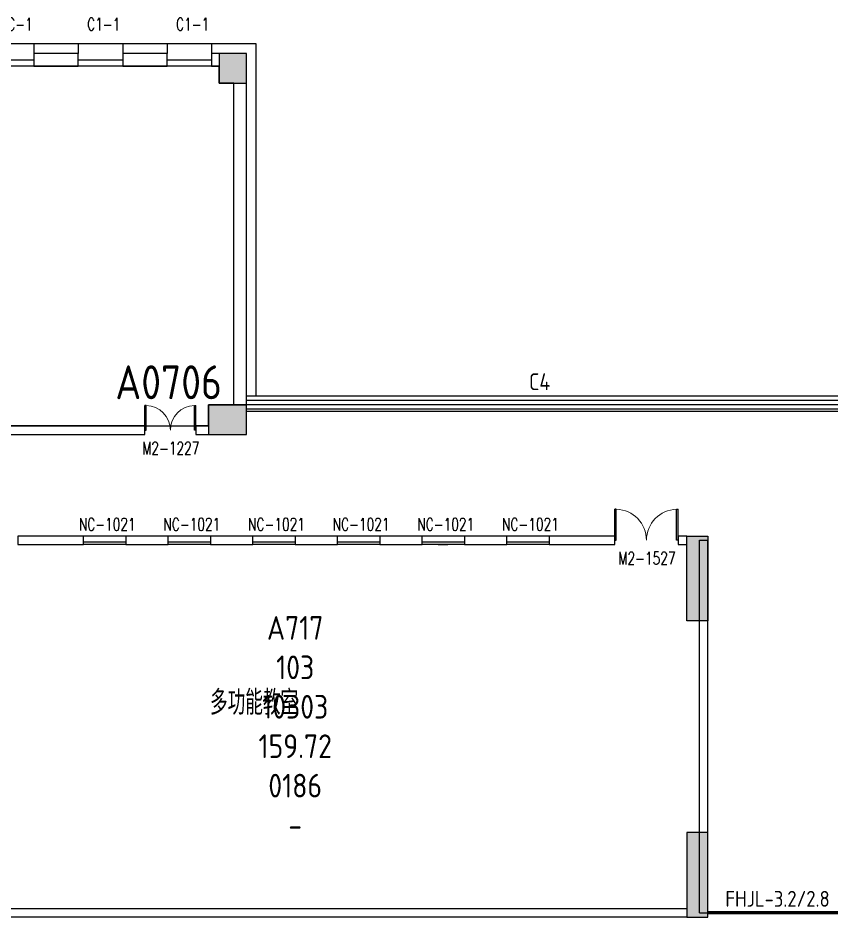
# Model space of a CAD drawing. Extents: x 992195 to 1067992, y 313528 to 416301.
# Drawn here: x 1030256 to 1049466, y 395065 to 416301 of the extents above; entities that cross this region are included whole.
import ezdxf

# ---------------------------------------------------------------- set-up
doc = ezdxf.new("R2010")
doc.units = 0
doc.header["$LTSCALE"] = 1000
doc.header["$MEASUREMENT"] = 0
for name, color, linetype in [('body', 30, 'Continuous'), ('name', 1, 'Continuous'), ('RM$', 5, 'Continuous'), ('RM$TXT', 5, 'Continuous'), ('消防', 222, 'Continuous')]:
    doc.layers.add(name, color=color, linetype=linetype)
doc.layers.get('0').freeze()
doc.styles.add('-宋体', font='GBENOR.shx', dxfattribs={"bigfont": 'GBCBIG.shx'})
doc.styles.add('_TCH_WINDOW', font='txt.shx', dxfattribs={"height": 3.5, "bigfont": 'hztxt.shx'})
doc.styles.get("Standard").update_dxf_attribs({"font": 'gbenor.shx', "bigfont": 'gbcbig.shx'})

# ---------------------------------------------------------------- blocks, each defined once
blk = doc.blocks.new('$WINLIB2D$00000004')
for p, q in [((-0.5, 0.5), (0.5, 0.5)), ((-0.5, 0.2405796575893152), (0.5, 0.2405796575893152)), ((-0.4999999999999999, -0.5), (0.5, -0.5))]:
    blk.add_line(p, q)
blk = doc.blocks.new('$DorLib2D$00000002')
for p, q in [((-0.5, -5.684341886080802e-17), (-0.5000000000000007, 0.4875)), ((-0.4750000000000007, 0.4875), (-0.5000000000000007, 0.4875)), ((-0.475, -2.842170943040401e-17), (-0.4750000000000007, 0.4875)), ((0.475, -2.842170943040401e-17), (0.4750000000000007, 0.4875)), ((0.4750000000000007, 0.4875), (0.5000000000000007, 0.4875)), ((0.5, -5.684341886080802e-17), (0.5000000000000007, 0.4875)), ((-0.5, -5.684341886080802e-17), (-0.475, -2.842170943040401e-17)), ((0.5, -5.684341886080802e-17), (0.475, -2.842170943040401e-17))]:
    blk.add_line(p, q)
at = {"lineweight": 13}
for centre, start, end in [((-0.4875, -4.263256414560601e-17), 0, 88.53071641864632), ((0.4875, -4.263256414560601e-17), 91.4692835813537, 180)]:
    blk.add_arc(centre, 0.4875, start, end, dxfattribs=at)

msp = doc.modelspace()

# ---------------------------------------------------------------- hatches: boundary and pattern name
at = {"layer": 'body'}
for points in [[(1035006.151256807, 414764.5067239638), (1035656.151256816, 414764.5067239638), (1035656.151256816, 415464.5067239637), (1035006.151256807, 415464.5067239637)], [(1034756.151256709, 406464.4989112294), (1035656.151256709, 406464.4989112294), (1035656.151256709, 407164.4989112294), (1034756.151256709, 407164.4989112294)], [(1046056.151373434, 404064.5145343156), (1046556.151256796, 404064.506724106), (1046556.151256796, 402064.5144656496), (1046056.151373436, 402064.5144656496)], [(1046056.151256796, 395064.5145366696), (1046556.151256796, 395064.506724106), (1046556.151256796, 397064.506724106), (1046056.151256796, 397064.5146138488)]]:
    msp.add_hatch(color=256, dxfattribs=at).paths.add_polyline_path(points)

# ---------------------------------------------------------------- linework, layer by layer
for p, q in [((1031681.151256867, 415689.5067241114), (1030631.151256866, 415689.5067241112)), ((1030631.151256866, 415689.5067241112), (1030631.151256866, 415464.5067241096)), ((1031681.151256867, 415689.5067241114), (1031681.151256866, 415464.5067241096)), ((1033781.151256867, 415689.5067241121), (1032731.151256866, 415689.5067241118)), ((1032731.151256866, 415689.5067241118), (1032731.151256866, 415464.5067241096)), ((1033781.151256867, 415689.5067241121), (1033781.151256866, 415464.5067241096)), ((1035881.15125681, 415689.5067241123), (1034831.151256816, 415689.5067241124)), ((1034831.151256816, 415689.5067241124), (1034831.151256816, 415464.5067241096)), ((1035881.151256721, 407364.5067241104), (1035881.15125681, 415689.5067241123)), ((1031681.151256867, 415464.5067241124), (1030631.151256867, 415464.5067241124)), ((1030631.151256867, 415464.5067241124), (1030631.151256867, 415164.5067241124)), ((1031681.151256867, 415164.5067241124), (1031681.151256867, 415464.5067241124)), ((1033781.151256867, 415464.5067241124), (1032731.151256867, 415464.5067241124)), ((1032731.151256867, 415464.5067241124), (1032731.151256867, 415164.5067241124)), ((1033781.151256867, 415164.5067241124), (1033781.151256867, 415464.5067241124)), ((1035006.151256886, 415464.5067241333), (1034831.151256816, 415464.5067241124)), ((1034831.151256816, 415464.5067241124), (1034831.151256816, 415164.5067241124)), ((1035656.151256816, 415464.5067239637), (1035006.151256807, 415464.5067239637)), ((1035006.151256807, 415464.5067239637), (1035006.151256807, 414764.5067239638)), ((1035656.151256816, 414764.5067239638), (1035656.151256816, 415464.5067239637)), ((1030631.151256867, 415164.5067241124), (1031681.151256867, 415164.5067241124)), ((1032731.151256867, 415164.5067241124), (1033781.151256867, 415164.5067241124)), ((1034831.151256816, 415164.5067241124), (1035006.151256886, 415164.5067241272)), ((1035006.151256807, 414764.5067239638), (1035656.151256816, 414764.5067239638)), ((1035356.15125671, 407164.5067241103), (1035356.151256802, 414764.5067239968)), ((1035656.15125671, 407164.5067241103), (1035656.151256794, 414764.5067239968)), ((1049756.151256718, 407364.5067241104), (1035656.151256713, 407364.5067241104)), ((1035656.151256709, 407164.4989112294), (1034756.151256709, 407164.4989112294)), ((1034756.151256709, 407164.4989112294), (1034756.151256709, 406464.4989112294)), ((1035356.15125671, 407164.5067241103), (1035656.15125671, 407164.5067241103)), ((1049756.151256717, 407264.5067241103), (1035656.151256711, 407264.5067241103)), ((1049756.151256716, 407164.5067241103), (1035656.15125671, 407164.5067241103)), ((1035656.151256709, 406464.4989112294), (1035656.151256709, 407164.4989112294)), ((1035656.151256787, 407064.5067242266), (1050056.151256788, 407064.5067242215)), ((1035656.151256787, 407014.5067242266), (1050056.151256788, 407014.5067242215)), ((1033256.15125674, 406664.5067240793), (1027306.151256714, 406664.5067240763)), ((1027306.151256714, 406464.5067240799), (1033256.151256741, 406464.506724086)), ((1033256.151256741, 406464.506724086), (1033256.15125674, 406664.5067240793)), ((1034756.151256714, 406664.5067240198), (1034456.151256817, 406664.5067240802)), ((1034456.151256817, 406664.5067240802), (1034456.151256817, 406464.5067240869)), ((1034456.151256817, 406464.5067240869), (1034756.151256714, 406464.506724056)), ((1034756.151256709, 406464.4989112294), (1035656.151256709, 406464.4989112294)), ((1031806.151315332, 404064.5145342886), (1030256.151256891, 404064.5145343138)), ((1030256.151256891, 404064.5145343138), (1030256.151256887, 403864.514534311)), ((1031806.151315329, 403864.5145342858), (1031806.151315332, 404064.5145342886)), ((1033806.151315332, 404064.514534256), (1032806.151315332, 404064.5145342723)), ((1032806.151315332, 404064.5145342723), (1032806.151315329, 403864.5145342696)), ((1033806.151315329, 403864.5145342535), (1033806.151315332, 404064.514534256)), ((1035806.151315332, 404064.5145342234), (1034806.151315332, 404064.5145342397)), ((1034806.151315332, 404064.5145342397), (1034806.151315329, 403864.5145342373)), ((1035806.151315329, 403864.5145342211), (1035806.151315332, 404064.5145342234)), ((1037806.151315332, 404064.5145341908), (1036806.151315332, 404064.5145342071)), ((1036806.151315332, 404064.5145342071), (1036806.151315329, 403864.5145342049)), ((1037806.151315329, 403864.5145341887), (1037806.151315332, 404064.5145341908)), ((1039806.151315256, 404064.5145341582), (1038806.151315332, 404064.5145341745)), ((1038806.151315332, 404064.5145341745), (1038806.151315329, 403864.5145341725)), ((1039806.151315252, 403864.5145341563), (1039806.151315256, 404064.5145341582)), ((1041806.151315256, 404064.5145341256), (1040806.151315256, 404064.5145341419)), ((1040806.151315256, 404064.5145341419), (1040806.151315252, 403864.5145341401)), ((1041806.151315252, 403864.5145341239), (1041806.151315256, 404064.5145341256)), ((1044356.151373544, 404064.5145340841), (1042806.151315256, 404064.5145341093)), ((1042806.151315256, 404064.5145341093), (1042806.151315252, 403864.5145341078)), ((1044356.151373541, 403864.5145340826), (1044356.151373544, 404064.5145340841)), ((1046056.151373435, 404064.5145340555), (1045856.151373544, 404064.5145340597)), ((1045856.151373544, 404064.5145340597), (1045856.151373541, 403864.5145340583)), ((1046056.151373432, 403864.5145340555), (1046056.151373435, 404064.5145340555)), ((1046356.151256884, 395164.5145365038), (1046356.15125688, 403964.5145365853)), ((1046356.15125688, 403964.5145365853), (1046556.15125688, 403964.5145365854)), ((1046556.151256884, 395164.5145365039), (1046556.15125688, 403964.5145365854)), ((1030256.151256887, 403864.514534311), (1031806.151315329, 403864.5145342858)), ((1032806.151315329, 403864.5145342696), (1033806.151315329, 403864.5145342535)), ((1034806.151315329, 403864.5145342373), (1035806.151315329, 403864.5145342211)), ((1035456.151256788, 403864.5145342282), (1035656.151256785, 403864.514534232)), ((1036806.151315329, 403864.5145342049), (1037806.151315329, 403864.5145341887)), ((1038806.151315329, 403864.5145341725), (1039806.151315252, 403864.5145341563)), ((1040806.151315252, 403864.5145341401), (1041806.151315252, 403864.5145341239)), ((1042806.151315252, 403864.5145341078), (1044356.151373541, 403864.5145340826)), ((1045856.151373541, 403864.5145340583), (1046056.151373432, 403864.5145340555)), ((1046356.151256884, 395164.5145365038), (1046556.151256884, 395164.5145365039))]:
    msp.add_line(p, q, dxfattribs=at)
for points in [[(1046056.151373434, 404064.5145343156), (1046556.151256796, 404064.506724106), (1046556.151256796, 402064.5144656496), (1046056.151373436, 402064.5144656496)], [(1046056.151256796, 395064.5145366696), (1046556.151256796, 395064.506724106), (1046556.151256796, 397064.506724106), (1046056.151256796, 397064.5146138488)], [(1027557.621157599, 395264.5145365413), (1046057.631759967, 395264.5145365413), (1046057.631759967, 395064.5145365305), (1027557.621157599, 395064.5145365305)], [(1027557.621157599, 395264.5145365413), (1046056.151256796, 395264.5145365413), (1046056.151256796, 395064.5145365305), (1027557.621157599, 395064.5145365305)]]:
    msp.add_lwpolyline(points, close=True, dxfattribs=at)
at = {"layer": 'RM$'}
msp.add_lwpolyline([(1022856.151256772, 415164.5067241093), (1022856.151256827, 406664.5067240668), (1026606.151256942, 406664.506724125), (1026606.15125694, 407164.4989112807), (1027306.15125694, 407164.49891129), (1027306.151256942, 406664.5067241225), (1034756.151256709, 406664.5067240198), (1034756.151256709, 407164.4989113957), (1035356.15125671, 407164.5067241103), (1035356.15125671, 414764.5067239637), (1035006.151256732, 414764.5067241266), (1035006.151256727, 415164.5067243015), (1027306.151256727, 415164.5067242514), (1027306.151256732, 414764.5067240242), (1026606.151256732, 414764.5067240149), (1026606.151256742, 415164.5067241876), (1022856.151256772, 415164.5067241113)], close=True, dxfattribs=at)
at = {"layer": 'RM$', "const_width": 1}
msp.add_lwpolyline([(1028556.151256803, 403864.5145343388), (1028556.151256803, 401614.5144656604), (1027256.151280321, 401614.5144656763), (1027256.151280321, 397064.5067239632), (1027556.151256796, 397064.5146138488), (1027557.621157599, 395264.5145365413), (1046057.631759967, 395264.5145365413), (1046056.151256796, 397064.5146138488), (1046356.151256883, 397064.5098800031), (1046356.151256881, 402064.5144656496), (1046056.151373436, 402064.5144656496), (1046056.151373434, 403864.5145340555)], close=True, dxfattribs=at)
at = {"layer": '消防'}
msp.add_line((1033256.151256709, 406664.4989112969), (1034456.151256827, 406664.4989113047), dxfattribs=at)
at = {"layer": '消防', "const_width": 80}
msp.add_lwpolyline([(1046556.151256885, 395164.5067240315), (1049756.151256807, 395164.506724173)], dxfattribs=at)

# ---------------------------------------------------------------- block references
at = {"layer": 'body'}
ref = msp.add_blockref('$WINLIB2D$00000004', (1030106.151256855, 415427.0067241096), dxfattribs=dict(at, xscale=1050, yscale=525, zscale=1050, rotation=180))
ref.add_attrib('A', 'BYC-1', (1029651.151256857, 416003.2567241096), dxfattribs={"height": 297.5, "style": '_TCH_WINDOW', "width": 0.7058823529411765})
ref = msp.add_blockref('$WINLIB2D$00000004', (1032206.151256855, 415427.0067241096), dxfattribs=dict(at, xscale=1050, yscale=525, zscale=1050, rotation=180))
ref.add_attrib('A', 'C1-1', (1031891.151256857, 416003.2567241146), dxfattribs={"height": 297.5, "style": '_TCH_WINDOW', "width": 0.7058823529411765})
ref = msp.add_blockref('$WINLIB2D$00000004', (1034306.151256855, 415427.0067241096), dxfattribs=dict(at, xscale=1050, yscale=525, zscale=1050, rotation=180))
ref.add_attrib('A', 'C1-1', (1033991.151256857, 416003.2567241096), dxfattribs={"height": 297.5, "style": '_TCH_WINDOW', "width": 0.7058823529411765})
ref = msp.add_blockref('$DorLib2D$00000002', (1033856.151256788, 406564.4910985687), dxfattribs=dict(at, xscale=-1200, yscale=-1200, zscale=1200, rotation=180))
ref.add_attrib('A', 'M2-1227', (1033191.151256788, 405990.7410984468), dxfattribs={"height": 297.5, "style": '_TCH_WINDOW', "width": 0.7058823529411765})
ref = msp.add_blockref('$DorLib2D$00000002', (1045106.151373509, 403964.514534071), dxfattribs=dict(at, xscale=1500, yscale=1500, zscale=1500, rotation=359.9999999990665))
ref.add_attrib('A', 'M2-1527', (1044441.151373495, 403390.7645339499), dxfattribs={"height": 297.5, "style": '_TCH_WINDOW', "width": 0.7058823529411765})
ref = msp.add_blockref('$WINLIB2D$00000004', (1032306.151315336, 403964.5145342795), dxfattribs=dict(at, xscale=-1000, yscale=-200, zscale=-1000, rotation=359.9999999990665))
ref.add_attrib('A', 'NC-1021', (1031693.651315342, 404190.7645342356), dxfattribs={"height": 297.5, "style": '_TCH_WINDOW', "width": 0.7058823529411765})
ref = msp.add_blockref('$WINLIB2D$00000004', (1034306.151315315, 403964.5145342469), dxfattribs=dict(at, xscale=-1000, yscale=-200, zscale=-1000, rotation=359.9999999990665))
ref.add_attrib('A', 'NC-1021', (1033693.65131532, 404190.7645342039), dxfattribs={"height": 297.5, "style": '_TCH_WINDOW', "width": 0.7058823529411765})
ref = msp.add_blockref('$WINLIB2D$00000004', (1036306.151315293, 403964.5145342143), dxfattribs=dict(at, xscale=-1000, yscale=-200, zscale=-1000, rotation=359.9999999990665))
ref.add_attrib('A', 'NC-1021', (1035693.651315299, 404190.7645341724), dxfattribs={"height": 297.5, "style": '_TCH_WINDOW', "width": 0.7058823529411765})
ref = msp.add_blockref('$WINLIB2D$00000004', (1038306.151315272, 403964.5145341817), dxfattribs=dict(at, xscale=-1000, yscale=-200, zscale=-1000, rotation=359.9999999990665))
ref.add_attrib('A', 'NC-1021', (1037693.651315277, 404190.7645341407), dxfattribs={"height": 297.5, "style": '_TCH_WINDOW', "width": 0.7058823529411765})
ref = msp.add_blockref('$WINLIB2D$00000004', (1040306.15131525, 403964.5145341491), dxfattribs=dict(at, xscale=-1000, yscale=-200, zscale=-1000, rotation=359.9999999990665))
ref.add_attrib('A', 'NC-1021', (1039693.651315256, 404190.7645341092), dxfattribs={"height": 297.5, "style": '_TCH_WINDOW', "width": 0.7058823529411765})
ref = msp.add_blockref('$WINLIB2D$00000004', (1042306.15131525, 403964.5145341166), dxfattribs=dict(at, xscale=-1000, yscale=-200, zscale=-1000, rotation=359.9999999990665))
ref.add_attrib('A', 'NC-1021', (1041693.651315256, 404190.7645341093), dxfattribs={"height": 297.5, "style": '_TCH_WINDOW', "width": 0.7058823529411765})

# ---------------------------------------------------------------- texts
at = {"layer": 'body', "style": '-宋体'}
msp.add_text('C4', height=400, dxfattribs=at).set_placement((1042330.450982376, 407508.7675236297))
at = {"layer": 'name', "style": '-宋体'}
for s, height, p in [('A0706', 800, (1032556.151256713, 407295.7567240787)), ('多功能教室', 578.7234042553191, (1034792.696335418, 399841.1180903327))]:
    msp.add_text(s, height=height, dxfattribs=at).set_placement(p)
at = {"layer": 'RM$TXT', "insert": (1036806.151268602, 396956.7812021067), "char_height": 558.8, "attachment_point": 8}
msp.add_mtext('A717^M^J103^M^J10303^M^J159.72^M^J0186^M^J-^M^J', dxfattribs=at)
at = {"layer": '消防', "style": '-宋体'}
msp.add_text('FHJL-3.2/2.8', height=375, dxfattribs=at).set_placement((1046968.42323828, 395306.669474424))

doc.saveas('drawing.dxf')
